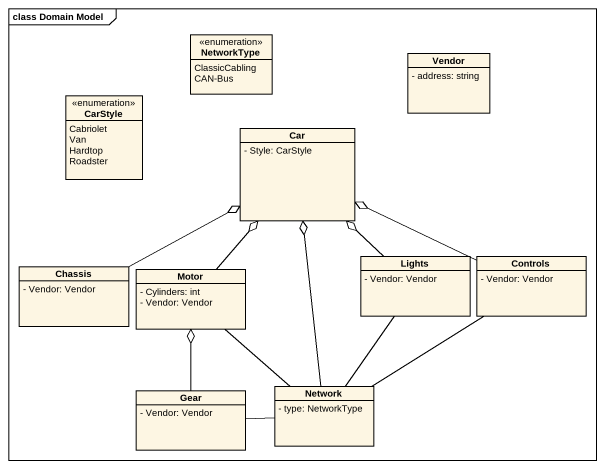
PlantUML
@startuml
mainframe class Domain Model
hide circle
hide empty members
skinparam classAttributeIconSize 0
enum NetworkType {
  ClassicCabling
  CAN-Bus
}
class Vendor {
  - address: string
}
enum CarStyle {
  Cabriolet
  Van
  Hardtop
  Roadster
}
class Car {
  - Style: CarStyle
}
class Lights {
  - Vendor: Vendor
}
class Controls {
  - Vendor: Vendor
}
class Chassis {
  - Vendor: Vendor
}
class Motor {
  - Cylinders: int
  - Vendor: Vendor
}
class Gear {
  - Vendor: Vendor
}
class "Network" as Network_ {
  - type: NetworkType
}
Lights -up-o Car
Controls -left-o Car
Chassis -right-o Car
Motor -up-o Car
Gear -up-o Motor
Network_ -up-o Car
Network_ -up- Lights
Network_ -up- Controls
Network_ -up- Motor
Network_ -left- Gear
@enduml
